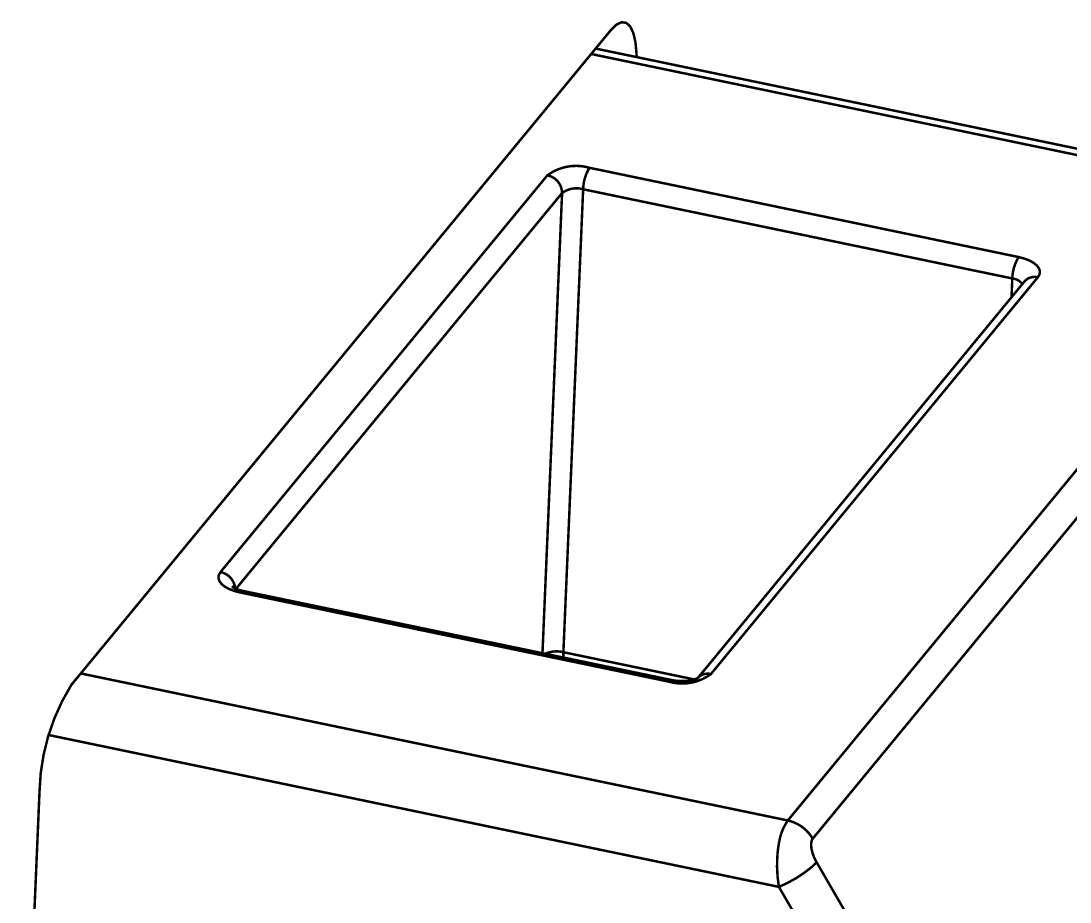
# Model space of a CAD drawing. Header units: inches. Extents: x 0 to 35.2, y -0.7 to 15.9.
# Drawn here: x 15.8388 to 16.0489, y 2.3015 to 2.4781 of the extents above; entities that cross this region are included whole.
import ezdxf

# ---------------------------------------------------------------- set-up
doc = ezdxf.new("R2010")
doc.units = ezdxf.units.IN
doc.header["$MEASUREMENT"] = 0
doc.layers.add('Dimensions', color=6, linetype='Continuous')

msp = doc.modelspace()

# ---------------------------------------------------------------- linework, layer by layer
at = {"layer": 'Dimensions'}
for points in [[(15.95805, 2.47741, 0.0005, 0.0005, 0), (15.9591, 2.47789, 0.0005, 0.0005, 0)], [(15.9591, 2.47789, 0.0005, 0.0005, 0), (15.96003, 2.47776, 0.0005, 0.0005, 0)], [(15.96003, 2.47776, 0.0005, 0.0005, 0), (15.96083, 2.47701, 0.0005, 0.0005, 0)], [(15.84883, 2.34505, 0.0005, 0.0005, 0), (15.95694, 2.47632, 0.0005, 0.0005, 0)], [(15.95694, 2.47632, 0.0005, 0.0005, 0), (15.95805, 2.47741, 0.0005, 0.0005, 0)], [(15.96083, 2.47701, 0.0005, 0.0005, 0), (15.96145, 2.47568, 0.0005, 0.0005, 0)], [(15.96145, 2.47568, 0.0005, 0.0005, 0), (15.96187, 2.47382, 0.0005, 0.0005, 0)], [(15.96187, 2.47382, 0.0005, 0.0005, 0), (15.96208, 2.47149, 0.0005, 0.0005, 0)], [(15.95299, 2.47152, 0.0005, 0.0005, 0), (16.09463, 2.44205, 0.0005, 0.0005, 0)], [(15.95388, 2.47261, 0.0005, 0.0005, 0), (16.09848, 2.44253, 0.0005, 0.0005, 0)], [(15.96208, 2.47149, 0.0005, 0.0005, 0), (15.9621, 2.4709, 0.0005, 0.0005, 0)], [(15.94421, 2.4472, 0.0005, 0.0005, -0.234897), (15.95265, 2.44871, 0.0005, 0.0005, 0)], [(15.95138, 2.44441, 0.0005, 0.0005, -0.135237), (15.95265, 2.44871, 0.0005, 0.0005, 0)], [(15.95265, 2.44871, 0.0005, 0.0005, 0), (16.03863, 2.43082, 0.0005, 0.0005, 0)], [(15.87872, 2.36768, 0.0005, 0.0005, 0), (15.94421, 2.4472, 0.0005, 0.0005, 0)], [(15.94421, 2.4472, 0.0005, 0.0005, -0.353766), (15.94716, 2.44366, 0.0005, 0.0005, 0)], [(15.94716, 2.44366, 0.0005, 0.0005, -0.234897), (15.95138, 2.44441, 0.0005, 0.0005, 0)], [(15.94742, 2.35162, 0.0005, 0.0005, 0), (15.95138, 2.44441, 0.0005, 0.0005, 0)], [(15.95138, 2.44441, 0.0005, 0.0005, 0), (16.03736, 2.42653, 0.0005, 0.0005, 0)], [(15.88167, 2.36414, 0.0005, 0.0005, 0), (15.94716, 2.44366, 0.0005, 0.0005, 0)], [(15.94323, 2.35141, 0.0005, 0.0005, 0), (15.94716, 2.44366, 0.0005, 0.0005, 0)], [(15.99238, 2.31789, 0.0005, 0.0005, 0), (16.09463, 2.44205, 0.0005, 0.0005, 0)], [(15.99737, 2.31424, 0.0005, 0.0005, 0), (16.09963, 2.4384, 0.0005, 0.0005, 0)], [(16.03736, 2.42653, 0.0005, 0.0005, -0.135237), (16.03863, 2.43082, 0.0005, 0.0005, 0)], [(16.03863, 2.43082, 0.0005, 0.0005, 0), (16.03978, 2.43052, 0.0005, 0.0005, 0)], [(16.03978, 2.43052, 0.0005, 0.0005, 0), (16.04081, 2.43012, 0.0005, 0.0005, 0)], [(16.04081, 2.43012, 0.0005, 0.0005, 0), (16.04165, 2.42964, 0.0005, 0.0005, 0)], [(16.04165, 2.42964, 0.0005, 0.0005, 0), (16.0423, 2.4291, 0.0005, 0.0005, 0)], [(16.0423, 2.4291, 0.0005, 0.0005, 0), (16.04272, 2.42852, 0.0005, 0.0005, 0)], [(16.04247, 2.42676, 0.0005, 0.0005, 0), (16.0428, 2.42732, 0.0005, 0.0005, 0)], [(16.04272, 2.42852, 0.0005, 0.0005, 0), (16.04289, 2.42792, 0.0005, 0.0005, 0)], [(16.0428, 2.42732, 0.0005, 0.0005, 0), (16.04289, 2.42792, 0.0005, 0.0005, 0)], [(15.97433, 2.34642, 0.0005, 0.0005, 0), (16.03982, 2.42594, 0.0005, 0.0005, 0)], [(15.97698, 2.34724, 0.0005, 0.0005, 0), (16.04247, 2.42676, 0.0005, 0.0005, 0)], [(16.0372, 2.42276, 0.0005, 0.0005, 0), (16.03736, 2.42653, 0.0005, 0.0005, 0)], [(16.03736, 2.42653, 0.0005, 0.0005, -0.206333), (16.03938, 2.42541, 0.0005, 0.0005, 0)], [(16.03982, 2.42594, 0.0005, 0.0005, -0.282901), (16.04247, 2.42676, 0.0005, 0.0005, 0)], [(15.87831, 2.36651, 0.0005, 0.0005, 0), (15.87839, 2.36711, 0.0005, 0.0005, 0)], [(15.87831, 2.36651, 0.0005, 0.0005, 0), (15.87848, 2.36591, 0.0005, 0.0005, 0)], [(15.87839, 2.36711, 0.0005, 0.0005, 0), (15.87872, 2.36768, 0.0005, 0.0005, 0)], [(15.87872, 2.36768, 0.0005, 0.0005, -0.353766), (15.88167, 2.36414, 0.0005, 0.0005, 0)], [(15.87848, 2.36591, 0.0005, 0.0005, 0), (15.8789, 2.36533, 0.0005, 0.0005, 0)], [(15.8789, 2.36533, 0.0005, 0.0005, 0), (15.87954, 2.36479, 0.0005, 0.0005, 0)], [(15.87954, 2.36479, 0.0005, 0.0005, 0), (15.88039, 2.36431, 0.0005, 0.0005, 0)], [(15.88039, 2.36431, 0.0005, 0.0005, 0), (15.88141, 2.36391, 0.0005, 0.0005, 0)], [(15.88119, 2.36465, 0.0005, 0.0005, -5.294776), (15.88123, 2.36463, 0.0005, 0.0005, 0)], [(15.8815, 2.36446, 0.0005, 0.0005, -0.028755), (15.88123, 2.36463, 0.0005, 0.0005, 0)], [(15.88192, 2.36427, 0.0005, 0.0005, -0.034674), (15.8815, 2.36446, 0.0005, 0.0005, 0)], [(15.88311, 2.36392, 0.0005, 0.0005, -0.027713), (15.88192, 2.36427, 0.0005, 0.0005, 0)], [(15.88141, 2.36391, 0.0005, 0.0005, 0), (15.88257, 2.36361, 0.0005, 0.0005, 0)], [(15.88257, 2.36361, 0.0005, 0.0005, -0.283287), (15.88311, 2.36392, 0.0005, 0.0005, 0)], [(15.88257, 2.36361, 0.0005, 0.0005, 0), (15.96854, 2.34572, 0.0005, 0.0005, 0)], [(15.88311, 2.36392, 0.0005, 0.0005, 0), (15.96909, 2.34604, 0.0005, 0.0005, 0)], [(15.94378, 2.3513, 0.0005, 0.0005, -0.167053), (15.94742, 2.35162, 0.0005, 0.0005, 0)], [(15.94748, 2.35053, 0.0005, 0.0005, -0.057098), (15.94742, 2.35162, 0.0005, 0.0005, 0)], [(15.94742, 2.35162, 0.0005, 0.0005, 0), (15.97364, 2.34616, 0.0005, 0.0005, 0)], [(15.85073, 2.34736, 0.0005, 0.0005, 0), (15.99238, 2.31789, 0.0005, 0.0005, 0)], [(15.97698, 2.34724, 0.0005, 0.0005, -0.234897), (15.96854, 2.34572, 0.0005, 0.0005, 0)], [(15.96854, 2.34572, 0.0005, 0.0005, -0.282443), (15.96909, 2.34604, 0.0005, 0.0005, 0)], [(15.97188, 2.34585, 0.0005, 0.0005, -0.067576), (15.96909, 2.34604, 0.0005, 0.0005, 0)], [(15.97315, 2.34603, 0.0005, 0.0005, -0.038312), (15.97188, 2.34585, 0.0005, 0.0005, 0)], [(15.97435, 2.34645, 0.0005, 0.0005, -0.080996), (15.97315, 2.34603, 0.0005, 0.0005, 0)], [(15.97439, 2.3465, 0.0005, 0.0005, -0.266036), (15.97698, 2.34724, 0.0005, 0.0005, 0)], [(15.84246, 2.32357, 0.0005, 0.0005, -0.135237), (15.84883, 2.34505, 0.0005, 0.0005, 0)], [(15.84434, 2.33501, 0.0005, 0.0005, 0), (15.9906, 2.30458, 0.0005, 0.0005, 0)], [(15.839, 2.24237, 0.0005, 0.0005, 0), (15.84246, 2.32357, 0.0005, 0.0005, 0)], [(15.99066, 2.31363, 0.0005, 0.0005, -0.110334), (15.99238, 2.31789, 0.0005, 0.0005, 0)], [(15.99238, 2.31789, 0.0005, 0.0005, -0.209608), (15.99737, 2.31424, 0.0005, 0.0005, 0)], [(15.99712, 2.31368, 0.0005, 0.0005, 0), (15.99713, 2.31372, 0.0005, 0.0005, 0)], [(15.99713, 2.31372, 0.0005, 0.0005, 0), (15.99714, 2.31376, 0.0005, 0.0005, 0)], [(15.99714, 2.31376, 0.0005, 0.0005, 0), (15.99715, 2.31379, 0.0005, 0.0005, 0)], [(15.99715, 2.31379, 0.0005, 0.0005, 0), (15.99716, 2.31382, 0.0005, 0.0005, 0)], [(15.99716, 2.31382, 0.0005, 0.0005, 0), (15.99717, 2.31386, 0.0005, 0.0005, 0)], [(15.99717, 2.31386, 0.0005, 0.0005, 0), (15.99718, 2.31389, 0.0005, 0.0005, 0)], [(15.99718, 2.31389, 0.0005, 0.0005, 0), (15.99719, 2.31392, 0.0005, 0.0005, 0)], [(15.99719, 2.31392, 0.0005, 0.0005, 0), (15.99721, 2.31395, 0.0005, 0.0005, 0)], [(15.99721, 2.31395, 0.0005, 0.0005, 0), (15.99722, 2.31398, 0.0005, 0.0005, 0)], [(15.99722, 2.31398, 0.0005, 0.0005, 0), (15.99723, 2.31401, 0.0005, 0.0005, 0)], [(15.99723, 2.31401, 0.0005, 0.0005, 0), (15.99725, 2.31404, 0.0005, 0.0005, 0)], [(15.99725, 2.31404, 0.0005, 0.0005, 0), (15.99726, 2.31407, 0.0005, 0.0005, 0)], [(15.99726, 2.31407, 0.0005, 0.0005, 0), (15.99728, 2.3141, 0.0005, 0.0005, 0)], [(15.99728, 2.3141, 0.0005, 0.0005, 0), (15.99729, 2.31412, 0.0005, 0.0005, 0)], [(15.99729, 2.31412, 0.0005, 0.0005, 0), (15.99731, 2.31415, 0.0005, 0.0005, 0)], [(15.99731, 2.31415, 0.0005, 0.0005, 0), (15.99732, 2.31417, 0.0005, 0.0005, 0)], [(15.99732, 2.31417, 0.0005, 0.0005, 0), (15.99734, 2.3142, 0.0005, 0.0005, 0)], [(15.99734, 2.3142, 0.0005, 0.0005, 0), (15.99736, 2.31422, 0.0005, 0.0005, 0)], [(15.99736, 2.31422, 0.0005, 0.0005, 0), (15.99737, 2.31424, 0.0005, 0.0005, 0)], [(15.99028, 2.31068, 0.0005, 0.0005, -0.03552), (15.99066, 2.31363, 0.0005, 0.0005, 0)], [(15.99706, 2.31325, 0.0005, 0.0005, 0), (15.99707, 2.31329, 0.0005, 0.0005, 0)], [(15.99706, 2.3132, 0.0005, 0.0005, 0), (15.99706, 2.31325, 0.0005, 0.0005, 0)], [(15.99706, 2.31316, 0.0005, 0.0005, 0), (15.99706, 2.3132, 0.0005, 0.0005, 0)], [(15.99706, 2.31311, 0.0005, 0.0005, 0), (15.99706, 2.31316, 0.0005, 0.0005, 0)], [(15.99706, 2.31307, 0.0005, 0.0005, 0), (15.99706, 2.31311, 0.0005, 0.0005, 0)], [(15.99706, 2.31307, 0.0005, 0.0005, 0), (15.99706, 2.31302, 0.0005, 0.0005, 0)], [(15.99706, 2.31302, 0.0005, 0.0005, 0), (15.99706, 2.31298, 0.0005, 0.0005, 0)], [(15.99706, 2.31298, 0.0005, 0.0005, 0), (15.99706, 2.31293, 0.0005, 0.0005, 0)], [(15.99706, 2.31293, 0.0005, 0.0005, 0), (15.99706, 2.31288, 0.0005, 0.0005, 0)], [(15.99706, 2.31288, 0.0005, 0.0005, 0), (15.99706, 2.31283, 0.0005, 0.0005, 0)], [(15.99706, 2.31283, 0.0005, 0.0005, 0), (15.99707, 2.31279, 0.0005, 0.0005, 0)], [(15.99707, 2.31337, 0.0005, 0.0005, 0), (15.99708, 2.31341, 0.0005, 0.0005, 0)], [(15.99707, 2.31333, 0.0005, 0.0005, 0), (15.99707, 2.31337, 0.0005, 0.0005, 0)], [(15.99707, 2.31329, 0.0005, 0.0005, 0), (15.99707, 2.31333, 0.0005, 0.0005, 0)], [(15.99707, 2.31279, 0.0005, 0.0005, 0), (15.99707, 2.31274, 0.0005, 0.0005, 0)], [(15.99707, 2.31274, 0.0005, 0.0005, 0), (15.99707, 2.31269, 0.0005, 0.0005, 0)], [(15.99707, 2.31269, 0.0005, 0.0005, 0), (15.99708, 2.31264, 0.0005, 0.0005, 0)], [(15.99708, 2.31345, 0.0005, 0.0005, 0), (15.99709, 2.31349, 0.0005, 0.0005, 0)], [(15.99708, 2.31341, 0.0005, 0.0005, 0), (15.99708, 2.31345, 0.0005, 0.0005, 0)], [(15.99708, 2.31264, 0.0005, 0.0005, 0), (15.99708, 2.31259, 0.0005, 0.0005, 0)], [(15.99708, 2.31259, 0.0005, 0.0005, 0), (15.99709, 2.31254, 0.0005, 0.0005, 0)], [(15.99709, 2.31353, 0.0005, 0.0005, 0), (15.9971, 2.31357, 0.0005, 0.0005, 0)], [(15.99709, 2.31349, 0.0005, 0.0005, 0), (15.99709, 2.31353, 0.0005, 0.0005, 0)], [(15.99709, 2.31254, 0.0005, 0.0005, 0), (15.9971, 2.31249, 0.0005, 0.0005, 0)], [(15.9971, 2.31357, 0.0005, 0.0005, 0), (15.99711, 2.31361, 0.0005, 0.0005, 0)], [(15.9971, 2.31249, 0.0005, 0.0005, 0), (15.9971, 2.31244, 0.0005, 0.0005, 0)], [(15.9971, 2.31244, 0.0005, 0.0005, 0), (15.99711, 2.31239, 0.0005, 0.0005, 0)], [(15.99711, 2.31365, 0.0005, 0.0005, 0), (15.99712, 2.31368, 0.0005, 0.0005, 0)], [(15.99711, 2.31361, 0.0005, 0.0005, 0), (15.99711, 2.31365, 0.0005, 0.0005, 0)], [(15.99711, 2.31239, 0.0005, 0.0005, 0), (15.99712, 2.31233, 0.0005, 0.0005, 0)], [(15.99712, 2.31233, 0.0005, 0.0005, 0), (15.99713, 2.31228, 0.0005, 0.0005, 0)], [(15.99713, 2.31228, 0.0005, 0.0005, 0), (15.99713, 2.31223, 0.0005, 0.0005, 0)], [(15.99713, 2.31223, 0.0005, 0.0005, 0), (15.99714, 2.31218, 0.0005, 0.0005, 0)], [(15.99714, 2.31218, 0.0005, 0.0005, 0), (15.99715, 2.31212, 0.0005, 0.0005, 0)], [(15.99715, 2.31212, 0.0005, 0.0005, 0), (15.99716, 2.31207, 0.0005, 0.0005, 0)], [(15.99716, 2.31207, 0.0005, 0.0005, 0), (15.99718, 2.31202, 0.0005, 0.0005, 0)], [(15.99718, 2.31202, 0.0005, 0.0005, 0), (15.99719, 2.31196, 0.0005, 0.0005, 0)], [(15.99719, 2.31196, 0.0005, 0.0005, 0), (15.9972, 2.31191, 0.0005, 0.0005, 0)], [(15.9972, 2.31191, 0.0005, 0.0005, 0), (15.99721, 2.31185, 0.0005, 0.0005, 0)], [(15.99721, 2.31185, 0.0005, 0.0005, 0), (15.99722, 2.3118, 0.0005, 0.0005, 0)], [(15.99722, 2.3118, 0.0005, 0.0005, 0), (15.99724, 2.31174, 0.0005, 0.0005, 0)], [(15.99724, 2.31174, 0.0005, 0.0005, 0), (15.99725, 2.31169, 0.0005, 0.0005, 0)], [(15.99725, 2.31169, 0.0005, 0.0005, 0), (15.99727, 2.31163, 0.0005, 0.0005, 0)], [(15.99727, 2.31163, 0.0005, 0.0005, 0), (15.99728, 2.31158, 0.0005, 0.0005, 0)], [(15.9906, 2.30458, 0.0005, 0.0005, -0.060022), (15.99028, 2.31068, 0.0005, 0.0005, 0)], [(15.99815, 2.30952, 0.0005, 0.0005, -0.019702), (15.99717, 2.30855, 0.0005, 0.0005, 0)], [(15.99728, 2.31158, 0.0005, 0.0005, 0), (15.9973, 2.31152, 0.0005, 0.0005, 0)], [(15.9973, 2.31152, 0.0005, 0.0005, 0), (15.99731, 2.31146, 0.0005, 0.0005, 0)], [(15.99731, 2.31146, 0.0005, 0.0005, 0), (15.99733, 2.31141, 0.0005, 0.0005, 0)], [(15.99733, 2.31141, 0.0005, 0.0005, 0), (15.99735, 2.31135, 0.0005, 0.0005, 0)], [(15.99735, 2.31135, 0.0005, 0.0005, 0), (15.99736, 2.3113, 0.0005, 0.0005, 0)], [(15.99736, 2.3113, 0.0005, 0.0005, 0), (15.99738, 2.31124, 0.0005, 0.0005, 0)], [(15.99738, 2.31124, 0.0005, 0.0005, 0), (15.9974, 2.31118, 0.0005, 0.0005, 0)], [(15.9974, 2.31118, 0.0005, 0.0005, 0), (15.99742, 2.31113, 0.0005, 0.0005, 0)], [(15.99742, 2.31113, 0.0005, 0.0005, 0), (15.99744, 2.31107, 0.0005, 0.0005, 0)], [(15.99744, 2.31107, 0.0005, 0.0005, 0), (15.99746, 2.31101, 0.0005, 0.0005, 0)], [(15.99746, 2.31101, 0.0005, 0.0005, 0), (15.99748, 2.31096, 0.0005, 0.0005, 0)], [(15.99748, 2.31096, 0.0005, 0.0005, 0), (15.9975, 2.3109, 0.0005, 0.0005, 0)], [(15.9975, 2.3109, 0.0005, 0.0005, 0), (15.99752, 2.31084, 0.0005, 0.0005, 0)], [(15.99752, 2.31084, 0.0005, 0.0005, 0), (15.99754, 2.31079, 0.0005, 0.0005, 0)], [(15.99754, 2.31079, 0.0005, 0.0005, 0), (15.99757, 2.31073, 0.0005, 0.0005, 0)], [(15.99757, 2.31073, 0.0005, 0.0005, 0), (15.99759, 2.31067, 0.0005, 0.0005, 0)], [(15.99759, 2.31067, 0.0005, 0.0005, 0), (15.99761, 2.31062, 0.0005, 0.0005, 0)], [(15.99761, 2.31062, 0.0005, 0.0005, 0), (15.99763, 2.31056, 0.0005, 0.0005, 0)], [(15.99763, 2.31056, 0.0005, 0.0005, 0), (15.99766, 2.3105, 0.0005, 0.0005, 0)], [(15.99766, 2.3105, 0.0005, 0.0005, 0), (15.99768, 2.31045, 0.0005, 0.0005, 0)], [(15.99768, 2.31045, 0.0005, 0.0005, 0), (15.99771, 2.31039, 0.0005, 0.0005, 0)], [(15.99771, 2.31039, 0.0005, 0.0005, 0), (15.99773, 2.31034, 0.0005, 0.0005, 0)], [(15.99773, 2.31034, 0.0005, 0.0005, 0), (15.99776, 2.31028, 0.0005, 0.0005, 0)], [(15.99776, 2.31028, 0.0005, 0.0005, 0), (15.99778, 2.31022, 0.0005, 0.0005, 0)], [(15.99778, 2.31022, 0.0005, 0.0005, 0), (15.99781, 2.31017, 0.0005, 0.0005, 0)], [(15.99781, 2.31017, 0.0005, 0.0005, 0), (15.99784, 2.31011, 0.0005, 0.0005, 0)], [(15.99784, 2.31011, 0.0005, 0.0005, 0), (15.99786, 2.31006, 0.0005, 0.0005, 0)], [(15.99786, 2.31006, 0.0005, 0.0005, 0), (15.99789, 2.31, 0.0005, 0.0005, 0)], [(15.99789, 2.31, 0.0005, 0.0005, 0), (15.99792, 2.30995, 0.0005, 0.0005, 0)], [(15.99792, 2.30995, 0.0005, 0.0005, 0), (15.99795, 2.30989, 0.0005, 0.0005, 0)], [(15.99795, 2.30989, 0.0005, 0.0005, 0), (15.99797, 2.30984, 0.0005, 0.0005, 0)], [(15.99797, 2.30984, 0.0005, 0.0005, 0), (15.998, 2.30979, 0.0005, 0.0005, 0)], [(15.998, 2.30979, 0.0005, 0.0005, 0), (15.99803, 2.30973, 0.0005, 0.0005, 0)], [(15.99803, 2.30973, 0.0005, 0.0005, 0), (15.99806, 2.30968, 0.0005, 0.0005, 0)], [(15.99806, 2.30968, 0.0005, 0.0005, 0), (15.99809, 2.30963, 0.0005, 0.0005, 0)], [(15.99809, 2.30963, 0.0005, 0.0005, 0), (15.99812, 2.30957, 0.0005, 0.0005, 0)], [(15.99812, 2.30957, 0.0005, 0.0005, 0), (15.99815, 2.30952, 0.0005, 0.0005, 0)], [(15.99815, 2.30952, 0.0005, 0.0005, 0), (16.052, 2.2164, 0.0005, 0.0005, 0)], [(15.99717, 2.30855, 0.0005, 0.0005, -0.07455), (15.9906, 2.30458, 0.0005, 0.0005, 0)], [(15.9906, 2.30458, 0.0005, 0.0005, 0), (16.04446, 2.21145, 0.0005, 0.0005, 0)]]:
    msp.add_lwpolyline(points, format="xyseb", dxfattribs=at)
for points in [[(15.95897, 2.47789, 0.00025, 0.00025, 1), (15.95922, 2.47789, 0.00025, 0.00025, 1)], [(15.95897, 2.47789, 0.00025, 0.00025, 1), (15.95922, 2.47789, 0.00025, 0.00025, 1)], [(15.95991, 2.47776, 0.00025, 0.00025, 1), (15.96016, 2.47776, 0.00025, 0.00025, 1)], [(15.95991, 2.47776, 0.00025, 0.00025, 1), (15.96016, 2.47776, 0.00025, 0.00025, 1)], [(15.95682, 2.47632, 0.00025, 0.00025, 1), (15.95707, 2.47632, 0.00025, 0.00025, 1)], [(15.95682, 2.47632, 0.00025, 0.00025, 1), (15.95707, 2.47632, 0.00025, 0.00025, 1)], [(15.95793, 2.47741, 0.00025, 0.00025, 1), (15.95818, 2.47741, 0.00025, 0.00025, 1)], [(15.95793, 2.47741, 0.00025, 0.00025, 1), (15.95818, 2.47741, 0.00025, 0.00025, 1)], [(15.9607, 2.47701, 0.00025, 0.00025, 1), (15.96095, 2.47701, 0.00025, 0.00025, 1)], [(15.9607, 2.47701, 0.00025, 0.00025, 1), (15.96095, 2.47701, 0.00025, 0.00025, 1)], [(15.96132, 2.47568, 0.00025, 0.00025, 1), (15.96157, 2.47568, 0.00025, 0.00025, 1)], [(15.96132, 2.47568, 0.00025, 0.00025, 1), (15.96157, 2.47568, 0.00025, 0.00025, 1)], [(15.96175, 2.47382, 0.00025, 0.00025, 1), (15.962, 2.47382, 0.00025, 0.00025, 1)], [(15.96175, 2.47382, 0.00025, 0.00025, 1), (15.962, 2.47382, 0.00025, 0.00025, 1)], [(15.95286, 2.47152, 0.00025, 0.00025, 1), (15.95311, 2.47152, 0.00025, 0.00025, 1)], [(15.95376, 2.47261, 0.00025, 0.00025, 1), (15.95401, 2.47261, 0.00025, 0.00025, 1)], [(15.96196, 2.47149, 0.00025, 0.00025, 1), (15.96221, 2.47149, 0.00025, 0.00025, 1)], [(15.96196, 2.47149, 0.00025, 0.00025, 1), (15.96221, 2.47149, 0.00025, 0.00025, 1)], [(15.96197, 2.4709, 0.00025, 0.00025, 1), (15.96222, 2.4709, 0.00025, 0.00025, 1)], [(15.95253, 2.44871, 0.00025, 0.00025, 1), (15.95278, 2.44871, 0.00025, 0.00025, 1)], [(15.95253, 2.44871, 0.00025, 0.00025, 1), (15.95278, 2.44871, 0.00025, 0.00025, 1)], [(15.95253, 2.44871, 0.00025, 0.00025, 1), (15.95278, 2.44871, 0.00025, 0.00025, 1)], [(15.94409, 2.4472, 0.00025, 0.00025, 1), (15.94434, 2.4472, 0.00025, 0.00025, 1)], [(15.94409, 2.4472, 0.00025, 0.00025, 1), (15.94434, 2.4472, 0.00025, 0.00025, 1)], [(15.94409, 2.4472, 0.00025, 0.00025, 1), (15.94434, 2.4472, 0.00025, 0.00025, 1)], [(15.95126, 2.44441, 0.00025, 0.00025, 1), (15.95151, 2.44441, 0.00025, 0.00025, 1)], [(15.95126, 2.44441, 0.00025, 0.00025, 1), (15.95151, 2.44441, 0.00025, 0.00025, 1)], [(15.95126, 2.44441, 0.00025, 0.00025, 1), (15.95151, 2.44441, 0.00025, 0.00025, 1)], [(15.95126, 2.44441, 0.00025, 0.00025, 1), (15.95151, 2.44441, 0.00025, 0.00025, 1)], [(15.94704, 2.44366, 0.00025, 0.00025, 1), (15.94729, 2.44366, 0.00025, 0.00025, 1)], [(15.94704, 2.44366, 0.00025, 0.00025, 1), (15.94729, 2.44366, 0.00025, 0.00025, 1)], [(15.94704, 2.44366, 0.00025, 0.00025, 1), (15.94729, 2.44366, 0.00025, 0.00025, 1)], [(15.94704, 2.44366, 0.00025, 0.00025, 1), (15.94729, 2.44366, 0.00025, 0.00025, 1)], [(16.03851, 2.43082, 0.00025, 0.00025, 1), (16.03876, 2.43082, 0.00025, 0.00025, 1)], [(16.03851, 2.43082, 0.00025, 0.00025, 1), (16.03876, 2.43082, 0.00025, 0.00025, 1)], [(16.03851, 2.43082, 0.00025, 0.00025, 1), (16.03876, 2.43082, 0.00025, 0.00025, 1)], [(16.03966, 2.43052, 0.00025, 0.00025, 1), (16.03991, 2.43052, 0.00025, 0.00025, 1)], [(16.03966, 2.43052, 0.00025, 0.00025, 1), (16.03991, 2.43052, 0.00025, 0.00025, 1)], [(16.04068, 2.43012, 0.00025, 0.00025, 1), (16.04093, 2.43012, 0.00025, 0.00025, 1)], [(16.04068, 2.43012, 0.00025, 0.00025, 1), (16.04093, 2.43012, 0.00025, 0.00025, 1)], [(16.04153, 2.42964, 0.00025, 0.00025, 1), (16.04178, 2.42964, 0.00025, 0.00025, 1)], [(16.04153, 2.42964, 0.00025, 0.00025, 1), (16.04178, 2.42964, 0.00025, 0.00025, 1)], [(16.04217, 2.4291, 0.00025, 0.00025, 1), (16.04242, 2.4291, 0.00025, 0.00025, 1)], [(16.04217, 2.4291, 0.00025, 0.00025, 1), (16.04242, 2.4291, 0.00025, 0.00025, 1)], [(16.04259, 2.42852, 0.00025, 0.00025, 1), (16.04284, 2.42852, 0.00025, 0.00025, 1)], [(16.04259, 2.42852, 0.00025, 0.00025, 1), (16.04284, 2.42852, 0.00025, 0.00025, 1)], [(16.04268, 2.42732, 0.00025, 0.00025, 1), (16.04293, 2.42732, 0.00025, 0.00025, 1)], [(16.04268, 2.42732, 0.00025, 0.00025, 1), (16.04293, 2.42732, 0.00025, 0.00025, 1)], [(16.04276, 2.42792, 0.00025, 0.00025, 1), (16.04301, 2.42792, 0.00025, 0.00025, 1)], [(16.04276, 2.42792, 0.00025, 0.00025, 1), (16.04301, 2.42792, 0.00025, 0.00025, 1)], [(16.03723, 2.42653, 0.00025, 0.00025, 1), (16.03748, 2.42653, 0.00025, 0.00025, 1)], [(16.03723, 2.42653, 0.00025, 0.00025, 1), (16.03748, 2.42653, 0.00025, 0.00025, 1)], [(16.03723, 2.42653, 0.00025, 0.00025, 1), (16.03748, 2.42653, 0.00025, 0.00025, 1)], [(16.03723, 2.42653, 0.00025, 0.00025, 1), (16.03748, 2.42653, 0.00025, 0.00025, 1)], [(16.03926, 2.42541, 0.00025, 0.00025, 1), (16.03951, 2.42541, 0.00025, 0.00025, 1)], [(16.03969, 2.42594, 0.00025, 0.00025, 1), (16.03994, 2.42594, 0.00025, 0.00025, 1)], [(16.03969, 2.42594, 0.00025, 0.00025, 1), (16.03994, 2.42594, 0.00025, 0.00025, 1)], [(16.04235, 2.42676, 0.00025, 0.00025, 1), (16.0426, 2.42676, 0.00025, 0.00025, 1)], [(16.04235, 2.42676, 0.00025, 0.00025, 1), (16.0426, 2.42676, 0.00025, 0.00025, 1)], [(16.04235, 2.42676, 0.00025, 0.00025, 1), (16.0426, 2.42676, 0.00025, 0.00025, 1)], [(16.03707, 2.42276, 0.00025, 0.00025, 1), (16.03732, 2.42276, 0.00025, 0.00025, 1)], [(15.87819, 2.36651, 0.00025, 0.00025, 1), (15.87844, 2.36651, 0.00025, 0.00025, 1)], [(15.87819, 2.36651, 0.00025, 0.00025, 1), (15.87844, 2.36651, 0.00025, 0.00025, 1)], [(15.87827, 2.36711, 0.00025, 0.00025, 1), (15.87852, 2.36711, 0.00025, 0.00025, 1)], [(15.87827, 2.36711, 0.00025, 0.00025, 1), (15.87852, 2.36711, 0.00025, 0.00025, 1)], [(15.8786, 2.36768, 0.00025, 0.00025, 1), (15.87885, 2.36768, 0.00025, 0.00025, 1)], [(15.8786, 2.36768, 0.00025, 0.00025, 1), (15.87885, 2.36768, 0.00025, 0.00025, 1)], [(15.8786, 2.36768, 0.00025, 0.00025, 1), (15.87885, 2.36768, 0.00025, 0.00025, 1)], [(15.87836, 2.36591, 0.00025, 0.00025, 1), (15.87861, 2.36591, 0.00025, 0.00025, 1)], [(15.87836, 2.36591, 0.00025, 0.00025, 1), (15.87861, 2.36591, 0.00025, 0.00025, 1)], [(15.87877, 2.36533, 0.00025, 0.00025, 1), (15.87902, 2.36533, 0.00025, 0.00025, 1)], [(15.87877, 2.36533, 0.00025, 0.00025, 1), (15.87902, 2.36533, 0.00025, 0.00025, 1)], [(15.87942, 2.36479, 0.00025, 0.00025, 1), (15.87967, 2.36479, 0.00025, 0.00025, 1)], [(15.87942, 2.36479, 0.00025, 0.00025, 1), (15.87967, 2.36479, 0.00025, 0.00025, 1)], [(15.88027, 2.36431, 0.00025, 0.00025, 1), (15.88052, 2.36431, 0.00025, 0.00025, 1)], [(15.88027, 2.36431, 0.00025, 0.00025, 1), (15.88052, 2.36431, 0.00025, 0.00025, 1)], [(15.88107, 2.36465, 0.00025, 0.00025, 1), (15.88132, 2.36465, 0.00025, 0.00025, 1)], [(15.8811, 2.36463, 0.00025, 0.00025, 1), (15.88135, 2.36463, 0.00025, 0.00025, 1)], [(15.8811, 2.36463, 0.00025, 0.00025, 1), (15.88135, 2.36463, 0.00025, 0.00025, 1)], [(15.88137, 2.36446, 0.00025, 0.00025, 1), (15.88162, 2.36446, 0.00025, 0.00025, 1)], [(15.88137, 2.36446, 0.00025, 0.00025, 1), (15.88162, 2.36446, 0.00025, 0.00025, 1)], [(15.88179, 2.36427, 0.00025, 0.00025, 1), (15.88204, 2.36427, 0.00025, 0.00025, 1)], [(15.88179, 2.36427, 0.00025, 0.00025, 1), (15.88204, 2.36427, 0.00025, 0.00025, 1)], [(15.88129, 2.36391, 0.00025, 0.00025, 1), (15.88154, 2.36391, 0.00025, 0.00025, 1)], [(15.88129, 2.36391, 0.00025, 0.00025, 1), (15.88154, 2.36391, 0.00025, 0.00025, 1)], [(15.88155, 2.36414, 0.00025, 0.00025, 1), (15.8818, 2.36414, 0.00025, 0.00025, 1)], [(15.88155, 2.36414, 0.00025, 0.00025, 1), (15.8818, 2.36414, 0.00025, 0.00025, 1)], [(15.88244, 2.36361, 0.00025, 0.00025, 1), (15.88269, 2.36361, 0.00025, 0.00025, 1)], [(15.88244, 2.36361, 0.00025, 0.00025, 1), (15.88269, 2.36361, 0.00025, 0.00025, 1)], [(15.88244, 2.36361, 0.00025, 0.00025, 1), (15.88269, 2.36361, 0.00025, 0.00025, 1)], [(15.88299, 2.36392, 0.00025, 0.00025, 1), (15.88324, 2.36392, 0.00025, 0.00025, 1)], [(15.88299, 2.36392, 0.00025, 0.00025, 1), (15.88324, 2.36392, 0.00025, 0.00025, 1)], [(15.88299, 2.36392, 0.00025, 0.00025, 1), (15.88324, 2.36392, 0.00025, 0.00025, 1)], [(15.9473, 2.35162, 0.00025, 0.00025, 1), (15.94755, 2.35162, 0.00025, 0.00025, 1)], [(15.9473, 2.35162, 0.00025, 0.00025, 1), (15.94755, 2.35162, 0.00025, 0.00025, 1)], [(15.9473, 2.35162, 0.00025, 0.00025, 1), (15.94755, 2.35162, 0.00025, 0.00025, 1)], [(15.9473, 2.35162, 0.00025, 0.00025, 1), (15.94755, 2.35162, 0.00025, 0.00025, 1)], [(15.9431, 2.35141, 0.00025, 0.00025, 1), (15.94335, 2.35141, 0.00025, 0.00025, 1)], [(15.94366, 2.3513, 0.00025, 0.00025, 1), (15.94391, 2.3513, 0.00025, 0.00025, 1)], [(15.94735, 2.35053, 0.00025, 0.00025, 1), (15.9476, 2.35053, 0.00025, 0.00025, 1)], [(15.8506, 2.34736, 0.00025, 0.00025, 1), (15.85085, 2.34736, 0.00025, 0.00025, 1)], [(15.96842, 2.34572, 0.00025, 0.00025, 1), (15.96867, 2.34572, 0.00025, 0.00025, 1)], [(15.96842, 2.34572, 0.00025, 0.00025, 1), (15.96867, 2.34572, 0.00025, 0.00025, 1)], [(15.96842, 2.34572, 0.00025, 0.00025, 1), (15.96867, 2.34572, 0.00025, 0.00025, 1)], [(15.96896, 2.34604, 0.00025, 0.00025, 1), (15.96921, 2.34604, 0.00025, 0.00025, 1)], [(15.96896, 2.34604, 0.00025, 0.00025, 1), (15.96921, 2.34604, 0.00025, 0.00025, 1)], [(15.96896, 2.34604, 0.00025, 0.00025, 1), (15.96921, 2.34604, 0.00025, 0.00025, 1)], [(15.97175, 2.34585, 0.00025, 0.00025, 1), (15.972, 2.34585, 0.00025, 0.00025, 1)], [(15.97175, 2.34585, 0.00025, 0.00025, 1), (15.972, 2.34585, 0.00025, 0.00025, 1)], [(15.97303, 2.34603, 0.00025, 0.00025, 1), (15.97328, 2.34603, 0.00025, 0.00025, 1)], [(15.97303, 2.34603, 0.00025, 0.00025, 1), (15.97328, 2.34603, 0.00025, 0.00025, 1)], [(15.97352, 2.34616, 0.00025, 0.00025, 1), (15.97377, 2.34616, 0.00025, 0.00025, 1)], [(15.9742, 2.34642, 0.00025, 0.00025, 1), (15.97445, 2.34642, 0.00025, 0.00025, 1)], [(15.97423, 2.34645, 0.00025, 0.00025, 1), (15.97448, 2.34645, 0.00025, 0.00025, 1)], [(15.97427, 2.3465, 0.00025, 0.00025, 1), (15.97452, 2.3465, 0.00025, 0.00025, 1)], [(15.97686, 2.34724, 0.00025, 0.00025, 1), (15.97711, 2.34724, 0.00025, 0.00025, 1)], [(15.97686, 2.34724, 0.00025, 0.00025, 1), (15.97711, 2.34724, 0.00025, 0.00025, 1)], [(15.97686, 2.34724, 0.00025, 0.00025, 1), (15.97711, 2.34724, 0.00025, 0.00025, 1)], [(15.8487, 2.34505, 0.00025, 0.00025, 1), (15.84895, 2.34505, 0.00025, 0.00025, 1)], [(15.8487, 2.34505, 0.00025, 0.00025, 1), (15.84895, 2.34505, 0.00025, 0.00025, 1)], [(15.84421, 2.33501, 0.00025, 0.00025, 1), (15.84446, 2.33501, 0.00025, 0.00025, 1)], [(15.84234, 2.32357, 0.00025, 0.00025, 1), (15.84259, 2.32357, 0.00025, 0.00025, 1)], [(15.84234, 2.32357, 0.00025, 0.00025, 1), (15.84259, 2.32357, 0.00025, 0.00025, 1)], [(15.99225, 2.31789, 0.00025, 0.00025, 1), (15.9925, 2.31789, 0.00025, 0.00025, 1)], [(15.99225, 2.31789, 0.00025, 0.00025, 1), (15.9925, 2.31789, 0.00025, 0.00025, 1)], [(15.99225, 2.31789, 0.00025, 0.00025, 1), (15.9925, 2.31789, 0.00025, 0.00025, 1)], [(15.99225, 2.31789, 0.00025, 0.00025, 1), (15.9925, 2.31789, 0.00025, 0.00025, 1)], [(15.99701, 2.31372, 0.00025, 0.00025, 1), (15.99726, 2.31372, 0.00025, 0.00025, 1)], [(15.99701, 2.31372, 0.00025, 0.00025, 1), (15.99726, 2.31372, 0.00025, 0.00025, 1)], [(15.99701, 2.31376, 0.00025, 0.00025, 1), (15.99726, 2.31376, 0.00025, 0.00025, 1)], [(15.99701, 2.31376, 0.00025, 0.00025, 1), (15.99726, 2.31376, 0.00025, 0.00025, 1)], [(15.99702, 2.31379, 0.00025, 0.00025, 1), (15.99727, 2.31379, 0.00025, 0.00025, 1)], [(15.99702, 2.31379, 0.00025, 0.00025, 1), (15.99727, 2.31379, 0.00025, 0.00025, 1)], [(15.99703, 2.31382, 0.00025, 0.00025, 1), (15.99728, 2.31382, 0.00025, 0.00025, 1)], [(15.99703, 2.31382, 0.00025, 0.00025, 1), (15.99728, 2.31382, 0.00025, 0.00025, 1)], [(15.99705, 2.31386, 0.00025, 0.00025, 1), (15.9973, 2.31386, 0.00025, 0.00025, 1)], [(15.99705, 2.31386, 0.00025, 0.00025, 1), (15.9973, 2.31386, 0.00025, 0.00025, 1)], [(15.99706, 2.31389, 0.00025, 0.00025, 1), (15.99731, 2.31389, 0.00025, 0.00025, 1)], [(15.99706, 2.31389, 0.00025, 0.00025, 1), (15.99731, 2.31389, 0.00025, 0.00025, 1)], [(15.99707, 2.31392, 0.00025, 0.00025, 1), (15.99732, 2.31392, 0.00025, 0.00025, 1)], [(15.99707, 2.31392, 0.00025, 0.00025, 1), (15.99732, 2.31392, 0.00025, 0.00025, 1)], [(15.99708, 2.31395, 0.00025, 0.00025, 1), (15.99733, 2.31395, 0.00025, 0.00025, 1)], [(15.99708, 2.31395, 0.00025, 0.00025, 1), (15.99733, 2.31395, 0.00025, 0.00025, 1)], [(15.99709, 2.31398, 0.00025, 0.00025, 1), (15.99734, 2.31398, 0.00025, 0.00025, 1)], [(15.99709, 2.31398, 0.00025, 0.00025, 1), (15.99734, 2.31398, 0.00025, 0.00025, 1)], [(15.99711, 2.31401, 0.00025, 0.00025, 1), (15.99736, 2.31401, 0.00025, 0.00025, 1)], [(15.99711, 2.31401, 0.00025, 0.00025, 1), (15.99736, 2.31401, 0.00025, 0.00025, 1)], [(15.99712, 2.31404, 0.00025, 0.00025, 1), (15.99737, 2.31404, 0.00025, 0.00025, 1)], [(15.99712, 2.31404, 0.00025, 0.00025, 1), (15.99737, 2.31404, 0.00025, 0.00025, 1)], [(15.99714, 2.31407, 0.00025, 0.00025, 1), (15.99739, 2.31407, 0.00025, 0.00025, 1)], [(15.99714, 2.31407, 0.00025, 0.00025, 1), (15.99739, 2.31407, 0.00025, 0.00025, 1)], [(15.99715, 2.3141, 0.00025, 0.00025, 1), (15.9974, 2.3141, 0.00025, 0.00025, 1)], [(15.99715, 2.3141, 0.00025, 0.00025, 1), (15.9974, 2.3141, 0.00025, 0.00025, 1)], [(15.99717, 2.31412, 0.00025, 0.00025, 1), (15.99742, 2.31412, 0.00025, 0.00025, 1)], [(15.99717, 2.31412, 0.00025, 0.00025, 1), (15.99742, 2.31412, 0.00025, 0.00025, 1)], [(15.99718, 2.31415, 0.00025, 0.00025, 1), (15.99743, 2.31415, 0.00025, 0.00025, 1)], [(15.99718, 2.31415, 0.00025, 0.00025, 1), (15.99743, 2.31415, 0.00025, 0.00025, 1)], [(15.9972, 2.31417, 0.00025, 0.00025, 1), (15.99745, 2.31417, 0.00025, 0.00025, 1)], [(15.9972, 2.31417, 0.00025, 0.00025, 1), (15.99745, 2.31417, 0.00025, 0.00025, 1)], [(15.99721, 2.3142, 0.00025, 0.00025, 1), (15.99746, 2.3142, 0.00025, 0.00025, 1)], [(15.99721, 2.3142, 0.00025, 0.00025, 1), (15.99746, 2.3142, 0.00025, 0.00025, 1)], [(15.99723, 2.31422, 0.00025, 0.00025, 1), (15.99748, 2.31422, 0.00025, 0.00025, 1)], [(15.99723, 2.31422, 0.00025, 0.00025, 1), (15.99748, 2.31422, 0.00025, 0.00025, 1)], [(15.99725, 2.31424, 0.00025, 0.00025, 1), (15.9975, 2.31424, 0.00025, 0.00025, 1)], [(15.99725, 2.31424, 0.00025, 0.00025, 1), (15.9975, 2.31424, 0.00025, 0.00025, 1)], [(15.99725, 2.31424, 0.00025, 0.00025, 1), (15.9975, 2.31424, 0.00025, 0.00025, 1)], [(15.99053, 2.31363, 0.00025, 0.00025, 1), (15.99078, 2.31363, 0.00025, 0.00025, 1)], [(15.99053, 2.31363, 0.00025, 0.00025, 1), (15.99078, 2.31363, 0.00025, 0.00025, 1)], [(15.99694, 2.31325, 0.00025, 0.00025, 1), (15.99719, 2.31325, 0.00025, 0.00025, 1)], [(15.99694, 2.31325, 0.00025, 0.00025, 1), (15.99719, 2.31325, 0.00025, 0.00025, 1)], [(15.99694, 2.3132, 0.00025, 0.00025, 1), (15.99719, 2.3132, 0.00025, 0.00025, 1)], [(15.99694, 2.3132, 0.00025, 0.00025, 1), (15.99719, 2.3132, 0.00025, 0.00025, 1)], [(15.99693, 2.31316, 0.00025, 0.00025, 1), (15.99718, 2.31316, 0.00025, 0.00025, 1)], [(15.99693, 2.31316, 0.00025, 0.00025, 1), (15.99718, 2.31316, 0.00025, 0.00025, 1)], [(15.99693, 2.31311, 0.00025, 0.00025, 1), (15.99718, 2.31311, 0.00025, 0.00025, 1)], [(15.99693, 2.31311, 0.00025, 0.00025, 1), (15.99718, 2.31311, 0.00025, 0.00025, 1)], [(15.99693, 2.31307, 0.00025, 0.00025, 1), (15.99718, 2.31307, 0.00025, 0.00025, 1)], [(15.99693, 2.31307, 0.00025, 0.00025, 1), (15.99718, 2.31307, 0.00025, 0.00025, 1)], [(15.99693, 2.31302, 0.00025, 0.00025, 1), (15.99718, 2.31302, 0.00025, 0.00025, 1)], [(15.99693, 2.31302, 0.00025, 0.00025, 1), (15.99718, 2.31302, 0.00025, 0.00025, 1)], [(15.99693, 2.31298, 0.00025, 0.00025, 1), (15.99718, 2.31298, 0.00025, 0.00025, 1)], [(15.99693, 2.31298, 0.00025, 0.00025, 1), (15.99718, 2.31298, 0.00025, 0.00025, 1)], [(15.99693, 2.31293, 0.00025, 0.00025, 1), (15.99718, 2.31293, 0.00025, 0.00025, 1)], [(15.99693, 2.31293, 0.00025, 0.00025, 1), (15.99718, 2.31293, 0.00025, 0.00025, 1)], [(15.99694, 2.31288, 0.00025, 0.00025, 1), (15.99719, 2.31288, 0.00025, 0.00025, 1)], [(15.99694, 2.31288, 0.00025, 0.00025, 1), (15.99719, 2.31288, 0.00025, 0.00025, 1)], [(15.99694, 2.31283, 0.00025, 0.00025, 1), (15.99719, 2.31283, 0.00025, 0.00025, 1)], [(15.99694, 2.31283, 0.00025, 0.00025, 1), (15.99719, 2.31283, 0.00025, 0.00025, 1)], [(15.99695, 2.31337, 0.00025, 0.00025, 1), (15.9972, 2.31337, 0.00025, 0.00025, 1)], [(15.99695, 2.31337, 0.00025, 0.00025, 1), (15.9972, 2.31337, 0.00025, 0.00025, 1)], [(15.99694, 2.31333, 0.00025, 0.00025, 1), (15.99719, 2.31333, 0.00025, 0.00025, 1)], [(15.99694, 2.31333, 0.00025, 0.00025, 1), (15.99719, 2.31333, 0.00025, 0.00025, 1)], [(15.99694, 2.31329, 0.00025, 0.00025, 1), (15.99719, 2.31329, 0.00025, 0.00025, 1)], [(15.99694, 2.31329, 0.00025, 0.00025, 1), (15.99719, 2.31329, 0.00025, 0.00025, 1)], [(15.99694, 2.31279, 0.00025, 0.00025, 1), (15.99719, 2.31279, 0.00025, 0.00025, 1)], [(15.99694, 2.31279, 0.00025, 0.00025, 1), (15.99719, 2.31279, 0.00025, 0.00025, 1)], [(15.99695, 2.31274, 0.00025, 0.00025, 1), (15.9972, 2.31274, 0.00025, 0.00025, 1)], [(15.99695, 2.31274, 0.00025, 0.00025, 1), (15.9972, 2.31274, 0.00025, 0.00025, 1)], [(15.99695, 2.31269, 0.00025, 0.00025, 1), (15.9972, 2.31269, 0.00025, 0.00025, 1)], [(15.99695, 2.31269, 0.00025, 0.00025, 1), (15.9972, 2.31269, 0.00025, 0.00025, 1)], [(15.99696, 2.31345, 0.00025, 0.00025, 1), (15.99721, 2.31345, 0.00025, 0.00025, 1)], [(15.99696, 2.31345, 0.00025, 0.00025, 1), (15.99721, 2.31345, 0.00025, 0.00025, 1)], [(15.99695, 2.31341, 0.00025, 0.00025, 1), (15.9972, 2.31341, 0.00025, 0.00025, 1)], [(15.99695, 2.31341, 0.00025, 0.00025, 1), (15.9972, 2.31341, 0.00025, 0.00025, 1)], [(15.99695, 2.31264, 0.00025, 0.00025, 1), (15.9972, 2.31264, 0.00025, 0.00025, 1)], [(15.99695, 2.31264, 0.00025, 0.00025, 1), (15.9972, 2.31264, 0.00025, 0.00025, 1)], [(15.99696, 2.31259, 0.00025, 0.00025, 1), (15.99721, 2.31259, 0.00025, 0.00025, 1)], [(15.99696, 2.31259, 0.00025, 0.00025, 1), (15.99721, 2.31259, 0.00025, 0.00025, 1)], [(15.99697, 2.31353, 0.00025, 0.00025, 1), (15.99722, 2.31353, 0.00025, 0.00025, 1)], [(15.99697, 2.31353, 0.00025, 0.00025, 1), (15.99722, 2.31353, 0.00025, 0.00025, 1)], [(15.99696, 2.31349, 0.00025, 0.00025, 1), (15.99721, 2.31349, 0.00025, 0.00025, 1)], [(15.99696, 2.31349, 0.00025, 0.00025, 1), (15.99721, 2.31349, 0.00025, 0.00025, 1)], [(15.99696, 2.31254, 0.00025, 0.00025, 1), (15.99721, 2.31254, 0.00025, 0.00025, 1)], [(15.99696, 2.31254, 0.00025, 0.00025, 1), (15.99721, 2.31254, 0.00025, 0.00025, 1)], [(15.99697, 2.31357, 0.00025, 0.00025, 1), (15.99722, 2.31357, 0.00025, 0.00025, 1)], [(15.99697, 2.31357, 0.00025, 0.00025, 1), (15.99722, 2.31357, 0.00025, 0.00025, 1)], [(15.99697, 2.31249, 0.00025, 0.00025, 1), (15.99722, 2.31249, 0.00025, 0.00025, 1)], [(15.99697, 2.31249, 0.00025, 0.00025, 1), (15.99722, 2.31249, 0.00025, 0.00025, 1)], [(15.99698, 2.31244, 0.00025, 0.00025, 1), (15.99723, 2.31244, 0.00025, 0.00025, 1)], [(15.99698, 2.31244, 0.00025, 0.00025, 1), (15.99723, 2.31244, 0.00025, 0.00025, 1)], [(15.99699, 2.31365, 0.00025, 0.00025, 1), (15.99724, 2.31365, 0.00025, 0.00025, 1)], [(15.99699, 2.31365, 0.00025, 0.00025, 1), (15.99724, 2.31365, 0.00025, 0.00025, 1)], [(15.99698, 2.31361, 0.00025, 0.00025, 1), (15.99723, 2.31361, 0.00025, 0.00025, 1)], [(15.99698, 2.31361, 0.00025, 0.00025, 1), (15.99723, 2.31361, 0.00025, 0.00025, 1)], [(15.99698, 2.31239, 0.00025, 0.00025, 1), (15.99723, 2.31239, 0.00025, 0.00025, 1)], [(15.99698, 2.31239, 0.00025, 0.00025, 1), (15.99723, 2.31239, 0.00025, 0.00025, 1)], [(15.997, 2.31368, 0.00025, 0.00025, 1), (15.99725, 2.31368, 0.00025, 0.00025, 1)], [(15.997, 2.31368, 0.00025, 0.00025, 1), (15.99725, 2.31368, 0.00025, 0.00025, 1)], [(15.99699, 2.31233, 0.00025, 0.00025, 1), (15.99724, 2.31233, 0.00025, 0.00025, 1)], [(15.99699, 2.31233, 0.00025, 0.00025, 1), (15.99724, 2.31233, 0.00025, 0.00025, 1)], [(15.997, 2.31228, 0.00025, 0.00025, 1), (15.99725, 2.31228, 0.00025, 0.00025, 1)], [(15.997, 2.31228, 0.00025, 0.00025, 1), (15.99725, 2.31228, 0.00025, 0.00025, 1)], [(15.99701, 2.31223, 0.00025, 0.00025, 1), (15.99726, 2.31223, 0.00025, 0.00025, 1)], [(15.99701, 2.31223, 0.00025, 0.00025, 1), (15.99726, 2.31223, 0.00025, 0.00025, 1)], [(15.99702, 2.31218, 0.00025, 0.00025, 1), (15.99727, 2.31218, 0.00025, 0.00025, 1)], [(15.99702, 2.31218, 0.00025, 0.00025, 1), (15.99727, 2.31218, 0.00025, 0.00025, 1)], [(15.99703, 2.31212, 0.00025, 0.00025, 1), (15.99728, 2.31212, 0.00025, 0.00025, 1)], [(15.99703, 2.31212, 0.00025, 0.00025, 1), (15.99728, 2.31212, 0.00025, 0.00025, 1)], [(15.99704, 2.31207, 0.00025, 0.00025, 1), (15.99729, 2.31207, 0.00025, 0.00025, 1)], [(15.99704, 2.31207, 0.00025, 0.00025, 1), (15.99729, 2.31207, 0.00025, 0.00025, 1)], [(15.99705, 2.31202, 0.00025, 0.00025, 1), (15.9973, 2.31202, 0.00025, 0.00025, 1)], [(15.99705, 2.31202, 0.00025, 0.00025, 1), (15.9973, 2.31202, 0.00025, 0.00025, 1)], [(15.99706, 2.31196, 0.00025, 0.00025, 1), (15.99731, 2.31196, 0.00025, 0.00025, 1)], [(15.99706, 2.31196, 0.00025, 0.00025, 1), (15.99731, 2.31196, 0.00025, 0.00025, 1)], [(15.99707, 2.31191, 0.00025, 0.00025, 1), (15.99732, 2.31191, 0.00025, 0.00025, 1)], [(15.99707, 2.31191, 0.00025, 0.00025, 1), (15.99732, 2.31191, 0.00025, 0.00025, 1)], [(15.99709, 2.31185, 0.00025, 0.00025, 1), (15.99734, 2.31185, 0.00025, 0.00025, 1)], [(15.99709, 2.31185, 0.00025, 0.00025, 1), (15.99734, 2.31185, 0.00025, 0.00025, 1)], [(15.9971, 2.3118, 0.00025, 0.00025, 1), (15.99735, 2.3118, 0.00025, 0.00025, 1)], [(15.9971, 2.3118, 0.00025, 0.00025, 1), (15.99735, 2.3118, 0.00025, 0.00025, 1)], [(15.99711, 2.31174, 0.00025, 0.00025, 1), (15.99736, 2.31174, 0.00025, 0.00025, 1)], [(15.99711, 2.31174, 0.00025, 0.00025, 1), (15.99736, 2.31174, 0.00025, 0.00025, 1)], [(15.99713, 2.31169, 0.00025, 0.00025, 1), (15.99738, 2.31169, 0.00025, 0.00025, 1)], [(15.99713, 2.31169, 0.00025, 0.00025, 1), (15.99738, 2.31169, 0.00025, 0.00025, 1)], [(15.99714, 2.31163, 0.00025, 0.00025, 1), (15.99739, 2.31163, 0.00025, 0.00025, 1)], [(15.99714, 2.31163, 0.00025, 0.00025, 1), (15.99739, 2.31163, 0.00025, 0.00025, 1)], [(15.99015, 2.31068, 0.00025, 0.00025, 1), (15.9904, 2.31068, 0.00025, 0.00025, 1)], [(15.99015, 2.31068, 0.00025, 0.00025, 1), (15.9904, 2.31068, 0.00025, 0.00025, 1)], [(15.99716, 2.31158, 0.00025, 0.00025, 1), (15.99741, 2.31158, 0.00025, 0.00025, 1)], [(15.99716, 2.31158, 0.00025, 0.00025, 1), (15.99741, 2.31158, 0.00025, 0.00025, 1)], [(15.99717, 2.31152, 0.00025, 0.00025, 1), (15.99742, 2.31152, 0.00025, 0.00025, 1)], [(15.99717, 2.31152, 0.00025, 0.00025, 1), (15.99742, 2.31152, 0.00025, 0.00025, 1)], [(15.99719, 2.31146, 0.00025, 0.00025, 1), (15.99744, 2.31146, 0.00025, 0.00025, 1)], [(15.99719, 2.31146, 0.00025, 0.00025, 1), (15.99744, 2.31146, 0.00025, 0.00025, 1)], [(15.99721, 2.31141, 0.00025, 0.00025, 1), (15.99746, 2.31141, 0.00025, 0.00025, 1)], [(15.99721, 2.31141, 0.00025, 0.00025, 1), (15.99746, 2.31141, 0.00025, 0.00025, 1)], [(15.99722, 2.31135, 0.00025, 0.00025, 1), (15.99747, 2.31135, 0.00025, 0.00025, 1)], [(15.99722, 2.31135, 0.00025, 0.00025, 1), (15.99747, 2.31135, 0.00025, 0.00025, 1)], [(15.99724, 2.3113, 0.00025, 0.00025, 1), (15.99749, 2.3113, 0.00025, 0.00025, 1)], [(15.99724, 2.3113, 0.00025, 0.00025, 1), (15.99749, 2.3113, 0.00025, 0.00025, 1)], [(15.99726, 2.31124, 0.00025, 0.00025, 1), (15.99751, 2.31124, 0.00025, 0.00025, 1)], [(15.99726, 2.31124, 0.00025, 0.00025, 1), (15.99751, 2.31124, 0.00025, 0.00025, 1)], [(15.99728, 2.31118, 0.00025, 0.00025, 1), (15.99753, 2.31118, 0.00025, 0.00025, 1)], [(15.99728, 2.31118, 0.00025, 0.00025, 1), (15.99753, 2.31118, 0.00025, 0.00025, 1)], [(15.9973, 2.31113, 0.00025, 0.00025, 1), (15.99755, 2.31113, 0.00025, 0.00025, 1)], [(15.9973, 2.31113, 0.00025, 0.00025, 1), (15.99755, 2.31113, 0.00025, 0.00025, 1)], [(15.99731, 2.31107, 0.00025, 0.00025, 1), (15.99756, 2.31107, 0.00025, 0.00025, 1)], [(15.99731, 2.31107, 0.00025, 0.00025, 1), (15.99756, 2.31107, 0.00025, 0.00025, 1)], [(15.99733, 2.31101, 0.00025, 0.00025, 1), (15.99758, 2.31101, 0.00025, 0.00025, 1)], [(15.99733, 2.31101, 0.00025, 0.00025, 1), (15.99758, 2.31101, 0.00025, 0.00025, 1)], [(15.99736, 2.31096, 0.00025, 0.00025, 1), (15.99761, 2.31096, 0.00025, 0.00025, 1)], [(15.99736, 2.31096, 0.00025, 0.00025, 1), (15.99761, 2.31096, 0.00025, 0.00025, 1)], [(15.99738, 2.3109, 0.00025, 0.00025, 1), (15.99763, 2.3109, 0.00025, 0.00025, 1)], [(15.99738, 2.3109, 0.00025, 0.00025, 1), (15.99763, 2.3109, 0.00025, 0.00025, 1)], [(15.9974, 2.31084, 0.00025, 0.00025, 1), (15.99765, 2.31084, 0.00025, 0.00025, 1)], [(15.9974, 2.31084, 0.00025, 0.00025, 1), (15.99765, 2.31084, 0.00025, 0.00025, 1)], [(15.99742, 2.31079, 0.00025, 0.00025, 1), (15.99767, 2.31079, 0.00025, 0.00025, 1)], [(15.99742, 2.31079, 0.00025, 0.00025, 1), (15.99767, 2.31079, 0.00025, 0.00025, 1)], [(15.99744, 2.31073, 0.00025, 0.00025, 1), (15.99769, 2.31073, 0.00025, 0.00025, 1)], [(15.99744, 2.31073, 0.00025, 0.00025, 1), (15.99769, 2.31073, 0.00025, 0.00025, 1)], [(15.99746, 2.31067, 0.00025, 0.00025, 1), (15.99771, 2.31067, 0.00025, 0.00025, 1)], [(15.99746, 2.31067, 0.00025, 0.00025, 1), (15.99771, 2.31067, 0.00025, 0.00025, 1)], [(15.99749, 2.31062, 0.00025, 0.00025, 1), (15.99774, 2.31062, 0.00025, 0.00025, 1)], [(15.99749, 2.31062, 0.00025, 0.00025, 1), (15.99774, 2.31062, 0.00025, 0.00025, 1)], [(15.99751, 2.31056, 0.00025, 0.00025, 1), (15.99776, 2.31056, 0.00025, 0.00025, 1)], [(15.99751, 2.31056, 0.00025, 0.00025, 1), (15.99776, 2.31056, 0.00025, 0.00025, 1)], [(15.99753, 2.3105, 0.00025, 0.00025, 1), (15.99778, 2.3105, 0.00025, 0.00025, 1)], [(15.99753, 2.3105, 0.00025, 0.00025, 1), (15.99778, 2.3105, 0.00025, 0.00025, 1)], [(15.99756, 2.31045, 0.00025, 0.00025, 1), (15.99781, 2.31045, 0.00025, 0.00025, 1)], [(15.99756, 2.31045, 0.00025, 0.00025, 1), (15.99781, 2.31045, 0.00025, 0.00025, 1)], [(15.99758, 2.31039, 0.00025, 0.00025, 1), (15.99783, 2.31039, 0.00025, 0.00025, 1)], [(15.99758, 2.31039, 0.00025, 0.00025, 1), (15.99783, 2.31039, 0.00025, 0.00025, 1)], [(15.99761, 2.31034, 0.00025, 0.00025, 1), (15.99786, 2.31034, 0.00025, 0.00025, 1)], [(15.99761, 2.31034, 0.00025, 0.00025, 1), (15.99786, 2.31034, 0.00025, 0.00025, 1)], [(15.99763, 2.31028, 0.00025, 0.00025, 1), (15.99788, 2.31028, 0.00025, 0.00025, 1)], [(15.99763, 2.31028, 0.00025, 0.00025, 1), (15.99788, 2.31028, 0.00025, 0.00025, 1)], [(15.99766, 2.31022, 0.00025, 0.00025, 1), (15.99791, 2.31022, 0.00025, 0.00025, 1)], [(15.99766, 2.31022, 0.00025, 0.00025, 1), (15.99791, 2.31022, 0.00025, 0.00025, 1)], [(15.99768, 2.31017, 0.00025, 0.00025, 1), (15.99793, 2.31017, 0.00025, 0.00025, 1)], [(15.99768, 2.31017, 0.00025, 0.00025, 1), (15.99793, 2.31017, 0.00025, 0.00025, 1)], [(15.99771, 2.31011, 0.00025, 0.00025, 1), (15.99796, 2.31011, 0.00025, 0.00025, 1)], [(15.99771, 2.31011, 0.00025, 0.00025, 1), (15.99796, 2.31011, 0.00025, 0.00025, 1)], [(15.99774, 2.31006, 0.00025, 0.00025, 1), (15.99799, 2.31006, 0.00025, 0.00025, 1)], [(15.99774, 2.31006, 0.00025, 0.00025, 1), (15.99799, 2.31006, 0.00025, 0.00025, 1)], [(15.99776, 2.31, 0.00025, 0.00025, 1), (15.99801, 2.31, 0.00025, 0.00025, 1)], [(15.99776, 2.31, 0.00025, 0.00025, 1), (15.99801, 2.31, 0.00025, 0.00025, 1)], [(15.99779, 2.30995, 0.00025, 0.00025, 1), (15.99804, 2.30995, 0.00025, 0.00025, 1)], [(15.99779, 2.30995, 0.00025, 0.00025, 1), (15.99804, 2.30995, 0.00025, 0.00025, 1)], [(15.99782, 2.30989, 0.00025, 0.00025, 1), (15.99807, 2.30989, 0.00025, 0.00025, 1)], [(15.99782, 2.30989, 0.00025, 0.00025, 1), (15.99807, 2.30989, 0.00025, 0.00025, 1)], [(15.99785, 2.30984, 0.00025, 0.00025, 1), (15.9981, 2.30984, 0.00025, 0.00025, 1)], [(15.99785, 2.30984, 0.00025, 0.00025, 1), (15.9981, 2.30984, 0.00025, 0.00025, 1)], [(15.99788, 2.30979, 0.00025, 0.00025, 1), (15.99813, 2.30979, 0.00025, 0.00025, 1)], [(15.99788, 2.30979, 0.00025, 0.00025, 1), (15.99813, 2.30979, 0.00025, 0.00025, 1)], [(15.99791, 2.30973, 0.00025, 0.00025, 1), (15.99816, 2.30973, 0.00025, 0.00025, 1)], [(15.99791, 2.30973, 0.00025, 0.00025, 1), (15.99816, 2.30973, 0.00025, 0.00025, 1)], [(15.99794, 2.30968, 0.00025, 0.00025, 1), (15.99818, 2.30968, 0.00025, 0.00025, 1)], [(15.99794, 2.30968, 0.00025, 0.00025, 1), (15.99818, 2.30968, 0.00025, 0.00025, 1)], [(15.99796, 2.30963, 0.00025, 0.00025, 1), (15.99821, 2.30963, 0.00025, 0.00025, 1)], [(15.99796, 2.30963, 0.00025, 0.00025, 1), (15.99821, 2.30963, 0.00025, 0.00025, 1)], [(15.99799, 2.30957, 0.00025, 0.00025, 1), (15.99824, 2.30957, 0.00025, 0.00025, 1)], [(15.99799, 2.30957, 0.00025, 0.00025, 1), (15.99824, 2.30957, 0.00025, 0.00025, 1)], [(15.99802, 2.30952, 0.00025, 0.00025, 1), (15.99827, 2.30952, 0.00025, 0.00025, 1)], [(15.99802, 2.30952, 0.00025, 0.00025, 1), (15.99827, 2.30952, 0.00025, 0.00025, 1)], [(15.99802, 2.30952, 0.00025, 0.00025, 1), (15.99827, 2.30952, 0.00025, 0.00025, 1)], [(15.99704, 2.30855, 0.00025, 0.00025, 1), (15.99729, 2.30855, 0.00025, 0.00025, 1)], [(15.99704, 2.30855, 0.00025, 0.00025, 1), (15.99729, 2.30855, 0.00025, 0.00025, 1)], [(15.99048, 2.30458, 0.00025, 0.00025, 1), (15.99073, 2.30458, 0.00025, 0.00025, 1)], [(15.99048, 2.30458, 0.00025, 0.00025, 1), (15.99073, 2.30458, 0.00025, 0.00025, 1)], [(15.99048, 2.30458, 0.00025, 0.00025, 1), (15.99073, 2.30458, 0.00025, 0.00025, 1)], [(15.99048, 2.30458, 0.00025, 0.00025, 1), (15.99073, 2.30458, 0.00025, 0.00025, 1)]]:
    msp.add_lwpolyline(points, format="xyseb", close=True, dxfattribs=at)

doc.saveas('drawing.dxf')
